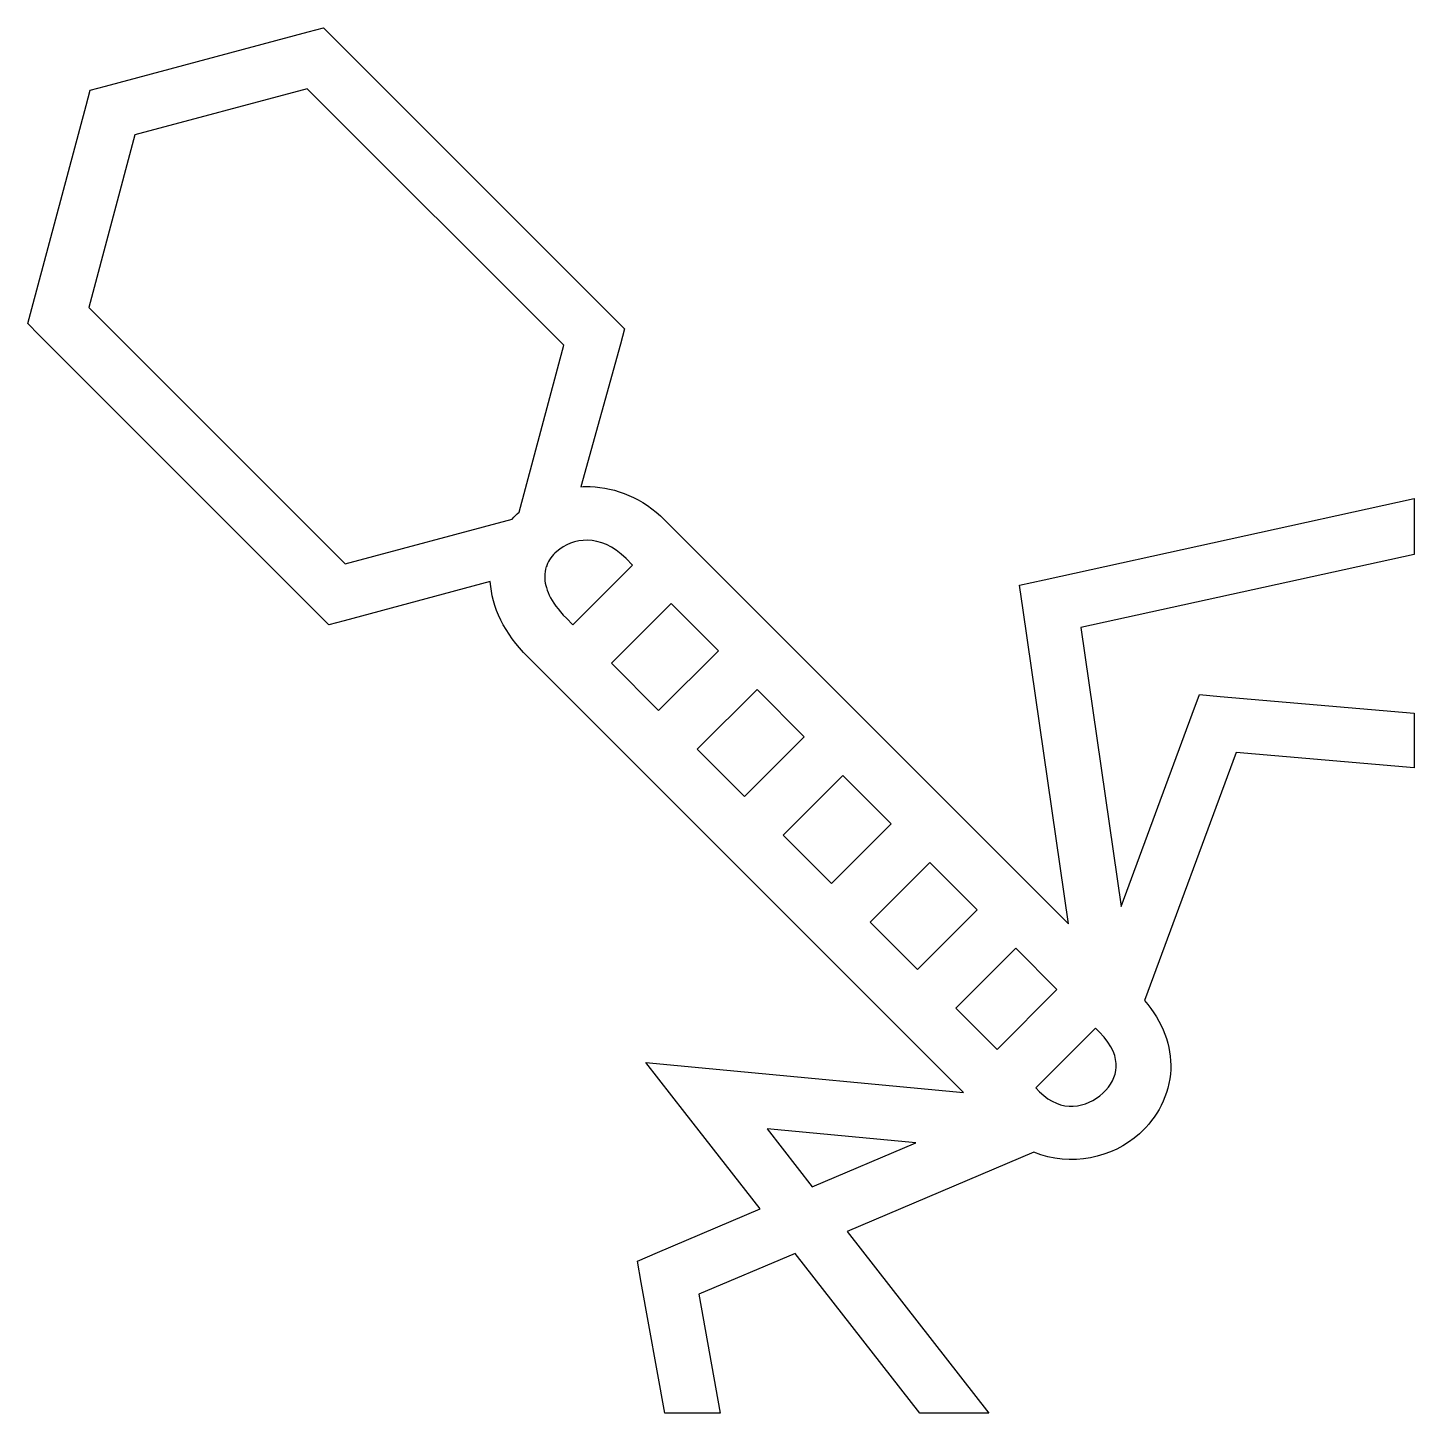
# Model space of a CAD drawing. Header units: centimetres. Extents: x -9.9 to 10.1, y -10 to 10.
import ezdxf

# ---------------------------------------------------------------- set-up
doc = ezdxf.new("R2010")
doc.units = ezdxf.units.CM
doc.header["$MEASUREMENT"] = 0
doc.layers.add('Layer 1', color=7, linetype='Continuous')

msp = doc.modelspace()

# ---------------------------------------------------------------- linework, layer by layer
at = {"layer": 'Layer 1'}
for points, knots in [([(-5.64393, 9.97399), (-5.64393, 9.97399), (-5.86405, 9.91474), (-5.86405, 9.91474), (-5.86405, 9.91474), (-5.86405, 9.91474), (-8.79202, 9.13063), (-8.79202, 9.13063), (-8.79202, 9.13063), (-8.79202, 9.13063), (-9.01214, 9.07138), (-9.01214, 9.07138), (-9.01214, 9.07138), (-9.01214, 9.07138), (-9.07008, 8.85126), (-9.07008, 8.85126), (-9.07008, 8.85126), (-9.07008, 8.85126), (-9.8555, 5.92333), (-9.8555, 5.92333), (-9.8555, 5.92333), (-9.8555, 5.92333), (-9.91475, 5.70321), (-9.91475, 5.70321), (-9.91475, 5.70321), (-9.91475, 5.70321), (-9.75396, 5.54242), (-9.75396, 5.54242), (-9.75396, 5.54242), (-9.75396, 5.54242), (-5.72827, 1.51673), (-5.72827, 1.51673), (-5.72827, 1.51673), (-5.72827, 1.51673), (-5.56748, 1.3559), (-5.56748, 1.3559), (-5.56748, 1.3559), (-5.56748, 1.3559), (-5.34745, 1.41388), (-5.34745, 1.41388), (-5.34745, 1.41388), (-5.34745, 1.41388), (-3.23513, 1.98062), (-3.23513, 1.98062), (-3.23513, 1.98062), (-3.21447, 1.61131), (-3.03222, 1.23087), (-2.69479, 0.89345), (-2.69479, 0.89345), (-2.69479, 0.89345), (3.59482, -5.39623), (3.59482, -5.39623), (3.59482, -5.39623), (3.59482, -5.39623), (-0.07645, -5.04834), (-0.07645, -5.04834), (-0.07645, -5.04834), (-0.07645, -5.04834), (-0.98833, -4.96131), (-0.98833, -4.96131), (-0.98833, -4.96131), (-0.98833, -4.96131), (-0.42433, -5.68213), (-0.42433, -5.68213), (-0.42433, -5.68213), (-0.42433, -5.68213), (0.66284, -7.07367), (0.66284, -7.07367), (0.66284, -7.07367), (0.66284, -7.07367), (-0.82232, -7.70358), (-0.82232, -7.70358), (-0.82232, -7.70358), (-0.82232, -7.70358), (-1.11222, -7.82743), (-1.11222, -7.82743), (-1.11222, -7.82743), (-1.11222, -7.82743), (-1.05555, -8.13711), (-1.05555, -8.13711), (-1.05555, -8.13711), (-1.05555, -8.13711), (-0.71694, -10.02413), (-0.71694, -10.02413), (-0.71694, -10.02413), (-0.71694, -10.02413), (0.08299, -10.02413), (0.08299, -10.02413), (0.08299, -10.02413), (0.08299, -10.02413), (-0.22539, -8.30709), (-0.22539, -8.30709), (-0.22539, -8.30709), (-0.22539, -8.30709), (1.16489, -7.718), (1.16489, -7.718), (1.16489, -7.718), (1.16489, -7.718), (2.96622, -10.02417), (2.96622, -10.02417), (2.96622, -10.02417), (2.96622, -10.02417), (3.96505, -10.02417), (3.96505, -10.02417), (3.96505, -10.02417), (3.96505, -10.02417), (1.91602, -7.39921), (1.91602, -7.39921), (1.91602, -7.39921), (1.91602, -7.39921), (4.61211, -6.25667), (4.61211, -6.25667), (4.61211, -6.25667), (5.14486, -6.47573), (5.74904, -6.33932), (6.13674, -5.99046), (6.13674, -5.99046), (6.39186, -5.76098), (6.57267, -5.43426), (6.58878, -5.0615), (6.58878, -5.0615), (6.6032, -4.72736), (6.47547, -4.37332), (6.21188, -4.06659), (6.21188, -4.06659), (6.21188, -4.06659), (7.5349, -0.48889), (7.5349, -0.48889), (7.5349, -0.48889), (7.5349, -0.48889), (10.10588, -0.71027), (10.10588, -0.71027), (10.10588, -0.71027), (10.10588, -0.71027), (10.10588, 0.08038), (10.10588, 0.08038), (10.10588, 0.08038), (10.10588, 0.08038), (7.30298, 0.32158), (7.30298, 0.32158), (7.30298, 0.32158), (7.30298, 0.32158), (7.00388, 0.34789), (7.00388, 0.34789), (7.00388, 0.34789), (7.00388, 0.34789), (6.89973, 0.06587), (6.89973, 0.06587), (6.89973, 0.06587), (6.89973, 0.06587), (5.87193, -2.71194), (5.87193, -2.71194), (5.87193, -2.71194), (5.87193, -2.71194), (5.28946, 1.3151), (5.28946, 1.3151), (5.28946, 1.3151), (5.28946, 1.3151), (10.10589, 2.3693), (10.10589, 2.3693), (10.10589, 2.3693), (10.10589, 2.3693), (10.10589, 3.17711), (10.10589, 3.17711), (10.10589, 3.17711), (10.10589, 3.17711), (4.76371, 2.00695), (4.76371, 2.00695), (4.76371, 2.00695), (4.76371, 2.00695), (4.40528, 1.92919), (4.40528, 1.92919), (4.40528, 1.92919), (4.40528, 1.92919), (4.45799, 1.56549), (4.45799, 1.56549), (4.45799, 1.56549), (4.45799, 1.56549), (5.11286, -2.96099), (5.11286, -2.96099), (5.11286, -2.96099), (5.11286, -2.96099), (-0.71813, 2.87012), (-0.71813, 2.87012), (-0.71813, 2.87012), (-1.03502, 3.18693), (-1.42048, 3.33785), (-1.79341, 3.35109), (-1.79341, 3.35109), (-1.83832, 3.35261), (-1.88352, 3.35206), (-1.92793, 3.34974), (-1.92793, 3.34974), (-1.92793, 3.34974), (-1.35596, 5.40669), (-1.35596, 5.40669), (-1.35596, 5.40669), (-1.35596, 5.40669), (-1.29667, 5.62681), (-1.29667, 5.62681), (-1.29667, 5.62681), (-1.29667, 5.62681), (-1.45746, 5.78755), (-1.45746, 5.78755), (-1.45746, 5.78755), (-1.45746, 5.78755), (-5.48315, 9.81333), (-5.48315, 9.81333), (-5.48315, 9.81333), (-5.48315, 9.81333), (-5.64398, 9.97399), (-5.64398, 9.97399), (-5.64398, 9.97399), (-5.64398, 9.97399), (-5.64393, 9.97399), (-5.64393, 9.97399)], [0, 0, 0, 0, 0.01818182, 0.01818182, 0.01818182, 0.01818182, 0.03636364, 0.03636364, 0.03636364, 0.03636364, 0.05454545, 0.05454545, 0.05454545, 0.05454545, 0.07272727, 0.07272727, 0.07272727, 0.07272727, 0.09090909, 0.09090909, 0.09090909, 0.09090909, 0.10909091, 0.10909091, 0.10909091, 0.10909091, 0.12727273, 0.12727273, 0.12727273, 0.12727273, 0.14545455, 0.14545455, 0.14545455, 0.14545455, 0.16363636, 0.16363636, 0.16363636, 0.16363636, 0.18181818, 0.18181818, 0.18181818, 0.18181818, 0.2, 0.2, 0.2, 0.2, 0.21818182, 0.21818182, 0.21818182, 0.21818182, 0.23636364, 0.23636364, 0.23636364, 0.23636364, 0.25454545, 0.25454545, 0.25454545, 0.25454545, 0.27272727, 0.27272727, 0.27272727, 0.27272727, 0.29090909, 0.29090909, 0.29090909, 0.29090909, 0.30909091, 0.30909091, 0.30909091, 0.30909091, 0.32727273, 0.32727273, 0.32727273, 0.32727273, 0.34545455, 0.34545455, 0.34545455, 0.34545455, 0.36363636, 0.36363636, 0.36363636, 0.36363636, 0.38181818, 0.38181818, 0.38181818, 0.38181818, 0.4, 0.4, 0.4, 0.4, 0.41818182, 0.41818182, 0.41818182, 0.41818182, 0.43636364, 0.43636364, 0.43636364, 0.43636364, 0.45454545, 0.45454545, 0.45454545, 0.45454545, 0.47272727, 0.47272727, 0.47272727, 0.47272727, 0.49090909, 0.49090909, 0.49090909, 0.49090909, 0.50909091, 0.50909091, 0.50909091, 0.50909091, 0.52727273, 0.52727273, 0.52727273, 0.52727273, 0.54545455, 0.54545455, 0.54545455, 0.54545455, 0.56363636, 0.56363636, 0.56363636, 0.56363636, 0.58181818, 0.58181818, 0.58181818, 0.58181818, 0.6, 0.6, 0.6, 0.6, 0.61818182, 0.61818182, 0.61818182, 0.61818182, 0.63636364, 0.63636364, 0.63636364, 0.63636364, 0.65454545, 0.65454545, 0.65454545, 0.65454545, 0.67272727, 0.67272727, 0.67272727, 0.67272727, 0.69090909, 0.69090909, 0.69090909, 0.69090909, 0.70909091, 0.70909091, 0.70909091, 0.70909091, 0.72727273, 0.72727273, 0.72727273, 0.72727273, 0.74545455, 0.74545455, 0.74545455, 0.74545455, 0.76363636, 0.76363636, 0.76363636, 0.76363636, 0.78181818, 0.78181818, 0.78181818, 0.78181818, 0.8, 0.8, 0.8, 0.8, 0.81818182, 0.81818182, 0.81818182, 0.81818182, 0.83636364, 0.83636364, 0.83636364, 0.83636364, 0.85454545, 0.85454545, 0.85454545, 0.85454545, 0.87272727, 0.87272727, 0.87272727, 0.87272727, 0.89090909, 0.89090909, 0.89090909, 0.89090909, 0.90909091, 0.90909091, 0.90909091, 0.90909091, 0.92727273, 0.92727273, 0.92727273, 0.92727273, 0.94545455, 0.94545455, 0.94545455, 0.94545455, 0.96363636, 0.96363636, 0.96363636, 0.96363636, 1, 1, 1, 1]), ([(-5.87847, 9.09378), (-5.87847, 9.09378), (-2.17562, 5.39093), (-2.17562, 5.39093), (-2.17562, 5.39093), (-2.17562, 5.39093), (-2.81995, 2.98339), (-2.81995, 2.98339), (-2.81995, 2.98339), (-2.85512, 2.95113), (-2.88852, 2.91676), (-2.92014, 2.88058), (-2.92014, 2.88058), (-2.92014, 2.88058), (-5.33163, 2.2349), (-5.33163, 2.2349), (-5.33163, 2.2349), (-5.33163, 2.2349), (-9.03449, 5.9378), (-9.03449, 5.9378), (-9.03449, 5.9378), (-9.03449, 5.9378), (-8.36908, 8.42832), (-8.36908, 8.42832), (-8.36908, 8.42832), (-8.36908, 8.42832), (-5.87847, 9.09373), (-5.87847, 9.09373), (-5.87847, 9.09373), (-5.87847, 9.09373), (-5.87847, 9.09378), (-5.87847, 9.09378)], [0, 0, 0, 0, 0.11111111, 0.11111111, 0.11111111, 0.11111111, 0.22222222, 0.22222222, 0.22222222, 0.22222222, 0.33333333, 0.33333333, 0.33333333, 0.33333333, 0.44444444, 0.44444444, 0.44444444, 0.44444444, 0.55555556, 0.55555556, 0.55555556, 0.55555556, 0.66666667, 0.66666667, 0.66666667, 0.66666667, 0.77777778, 0.77777778, 0.77777778, 0.77777778, 1, 1, 1, 1]), ([(-1.83034, 2.57621), (-1.65463, 2.57301), (-1.46129, 2.49833), (-1.27558, 2.31266), (-1.27558, 2.31266), (-1.27558, 2.31266), (-1.18332, 2.21905), (-1.18332, 2.21905), (-1.18332, 2.21905), (-1.18332, 2.21905), (-2.04515, 1.35739), (-2.04515, 1.35739), (-2.04515, 1.35739), (-2.04515, 1.35739), (-2.13741, 1.45092), (-2.13741, 1.45092), (-2.13741, 1.45092), (-2.38409, 1.6976), (-2.44861, 1.89853), (-2.44971, 2.04654), (-2.44971, 2.04654), (-2.45013, 2.10009), (-2.44254, 2.1501), (-2.42736, 2.19683), (-2.42736, 2.19683), (-2.42736, 2.19683), (-2.41935, 2.19944), (-2.41935, 2.19944), (-2.41935, 2.19944), (-2.41935, 2.19944), (-2.4207, 2.21395), (-2.4207, 2.21395), (-2.4207, 2.21395), (-2.39245, 2.2893), (-2.34421, 2.35597), (-2.27708, 2.41425), (-2.27708, 2.41425), (-2.16399, 2.5125), (-2.00607, 2.57955), (-1.83035, 2.57634), (-1.83035, 2.57634), (-1.83035, 2.57634), (-1.83034, 2.57621), (-1.83034, 2.57621)], [0, 0, 0, 0, 0.08333333, 0.08333333, 0.08333333, 0.08333333, 0.16666667, 0.16666667, 0.16666667, 0.16666667, 0.25, 0.25, 0.25, 0.25, 0.33333333, 0.33333333, 0.33333333, 0.33333333, 0.41666667, 0.41666667, 0.41666667, 0.41666667, 0.5, 0.5, 0.5, 0.5, 0.58333333, 0.58333333, 0.58333333, 0.58333333, 0.66666667, 0.66666667, 0.66666667, 0.66666667, 0.75, 0.75, 0.75, 0.75, 0.83333333, 0.83333333, 0.83333333, 0.83333333, 1, 1, 1, 1]), ([(-0.62594, 1.66302), (-0.62594, 1.66302), (0.05802, 0.97906), (0.05802, 0.97906), (0.05802, 0.97906), (0.05802, 0.97906), (-0.80516, 0.11727), (-0.80516, 0.11727), (-0.80516, 0.11727), (-0.80516, 0.11727), (-1.48769, 0.80119), (-1.48769, 0.80119), (-1.48769, 0.80119), (-1.48769, 0.80119), (-0.62595, 1.66302), (-0.62595, 1.66302), (-0.62595, 1.66302), (-0.62595, 1.66302), (-0.62594, 1.66302), (-0.62594, 1.66302)], [0, 0, 0, 0, 0.16666667, 0.16666667, 0.16666667, 0.16666667, 0.33333333, 0.33333333, 0.33333333, 0.33333333, 0.5, 0.5, 0.5, 0.5, 0.66666667, 0.66666667, 0.66666667, 0.66666667, 1, 1, 1, 1]), ([(0.6154, 0.42168), (0.6154, 0.42168), (1.29797, -0.26094), (1.29797, -0.26094), (1.29797, -0.26094), (1.29797, -0.26094), (0.43623, -1.12273), (0.43623, -1.12273), (0.43623, -1.12273), (0.43623, -1.12273), (-0.24773, -0.44011), (-0.24773, -0.44011), (-0.24773, -0.44011), (-0.24773, -0.44011), (0.61544, 0.42168), (0.61544, 0.42168), (0.61544, 0.42168), (0.61544, 0.42168), (0.6154, 0.42168), (0.6154, 0.42168)], [0, 0, 0, 0, 0.16666667, 0.16666667, 0.16666667, 0.16666667, 0.33333333, 0.33333333, 0.33333333, 0.33333333, 0.5, 0.5, 0.5, 0.5, 0.66666667, 0.66666667, 0.66666667, 0.66666667, 1, 1, 1, 1]), ([(1.85539, -0.81831), (1.85539, -0.81831), (2.55243, -1.51535), (2.55243, -1.51535), (2.55243, -1.51535), (2.55243, -1.51535), (1.69069, -2.37726), (1.69069, -2.37726), (1.69069, -2.37726), (1.69069, -2.37726), (0.99226, -1.68014), (0.99226, -1.68014), (0.99226, -1.68014), (0.99226, -1.68014), (1.85539, -0.81831), (1.85539, -0.81831)], [0, 0, 0, 0, 0.2, 0.2, 0.2, 0.2, 0.4, 0.4, 0.4, 0.4, 0.6, 0.6, 0.6, 0.6, 1, 1, 1, 1]), ([(3.10989, -2.07281), (3.10989, -2.07281), (3.79251, -2.75677), (3.79251, -2.75677), (3.79251, -2.75677), (3.79251, -2.75677), (2.93068, -3.61856), (2.93068, -3.61856), (2.93068, -3.61856), (2.93068, -3.61856), (2.24806, -2.9346), (2.24806, -2.9346), (2.24806, -2.9346), (2.24806, -2.9346), (3.10989, -2.07281), (3.10989, -2.07281)], [0, 0, 0, 0, 0.2, 0.2, 0.2, 0.2, 0.4, 0.4, 0.4, 0.4, 0.6, 0.6, 0.6, 0.6, 1, 1, 1, 1]), ([(4.35123, -3.3128), (4.35123, -3.3128), (4.9455, -3.90842), (4.9455, -3.90842), (4.9455, -3.90842), (4.9455, -3.90842), (4.08376, -4.7716), (4.08376, -4.7716), (4.08376, -4.7716), (4.08376, -4.7716), (3.48814, -4.17594), (3.48814, -4.17594), (3.48814, -4.17594), (3.48814, -4.17594), (4.35119, -3.31289), (4.35119, -3.31289), (4.35119, -3.31289), (4.35119, -3.31289), (4.35123, -3.3128), (4.35123, -3.3128)], [0, 0, 0, 0, 0.16666667, 0.16666667, 0.16666667, 0.16666667, 0.33333333, 0.33333333, 0.33333333, 0.33333333, 0.5, 0.5, 0.5, 0.5, 0.66666667, 0.66666667, 0.66666667, 0.66666667, 1, 1, 1, 1]), ([(5.50292, -4.46584), (5.50292, -4.46584), (5.5569, -4.51982), (5.5569, -4.51982), (5.5569, -4.51982), (5.76285, -4.72581), (5.80666, -4.8898), (5.80076, -5.02723), (5.80076, -5.02723), (5.79486, -5.16461), (5.72823, -5.2974), (5.60965, -5.40404), (5.60965, -5.40404), (5.37267, -5.61741), (5.012, -5.69976), (4.6952, -5.38296), (4.6952, -5.38296), (4.6952, -5.38296), (4.64122, -5.32898), (4.64122, -5.32898), (4.64122, -5.32898), (4.64122, -5.32898), (5.50296, -4.4658), (5.50296, -4.4658), (5.50296, -4.4658), (5.50296, -4.4658), (5.50292, -4.46584), (5.50292, -4.46584)], [0, 0, 0, 0, 0.125, 0.125, 0.125, 0.125, 0.25, 0.25, 0.25, 0.25, 0.375, 0.375, 0.375, 0.375, 0.5, 0.5, 0.5, 0.5, 0.625, 0.625, 0.625, 0.625, 0.75, 0.75, 0.75, 0.75, 1, 1, 1, 1]), ([(0.76029, -5.91937), (0.76029, -5.91937), (2.90833, -6.12228), (2.90833, -6.12228), (2.90833, -6.12228), (2.90833, -6.12228), (1.4139, -6.75606), (1.4139, -6.75606), (1.4139, -6.75606), (1.4139, -6.75606), (0.7603, -5.91932), (0.7603, -5.91932), (0.7603, -5.91932), (0.7603, -5.91932), (0.76029, -5.91937), (0.76029, -5.91937)], [0, 0, 0, 0, 0.2, 0.2, 0.2, 0.2, 0.4, 0.4, 0.4, 0.4, 0.6, 0.6, 0.6, 0.6, 1, 1, 1, 1])]:
    msp.add_open_spline(points, degree=3, knots=knots, dxfattribs=at)

doc.saveas('drawing.dxf')
